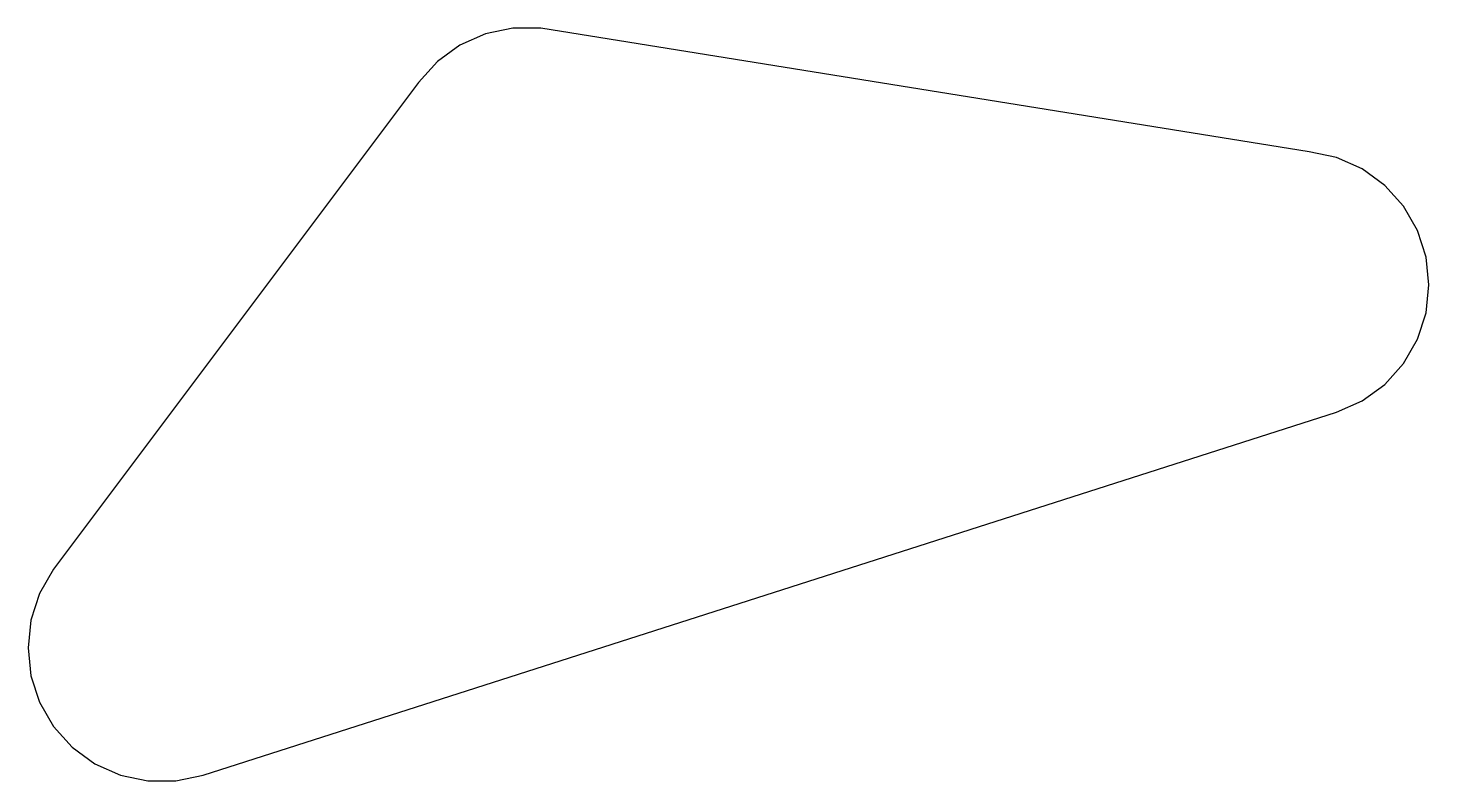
# Model space of a CAD drawing. Header units: metres. Extents: x -20.5 to 37.1, y -25.5 to 5.5.
import ezdxf

# ---------------------------------------------------------------- set-up
doc = ezdxf.new("R2010")
doc.units = ezdxf.units.M

msp = doc.modelspace()

# ---------------------------------------------------------------- linework, layer by layer
for p, q in [((-1.69959, 5.23081), (-2.75, 4.76314)), ((-0.574907, 5.46987), (-1.69959, 5.23081)), ((0.574907, 5.46987), (-0.574907, 5.46987)), ((32.1431, 0.385396), (0.574907, 5.46987)), ((-2.75, 4.76314), (-3.68022, 4.0873)), ((-3.68022, 4.0873), (-4.44959, 3.23282)), ((-4.44959, 3.23282), (-19.4496, -16.7672)), ((33.2678, 0.146336), (32.1431, 0.385396)), ((34.3182, -0.321335), (33.2678, 0.146336)), ((35.2485, -0.997178), (34.3182, -0.321335)), ((36.0178, -1.85166), (35.2485, -0.997178)), ((36.5927, -2.84742), (36.0178, -1.85166)), ((36.948, -3.94096), (36.5927, -2.84742)), ((37.0682, -5.08447), (36.948, -3.94096)), ((36.948, -6.22799), (37.0682, -5.08447)), ((36.5927, -7.32153), (36.948, -6.22799)), ((36.0178, -8.31729), (36.5927, -7.32153)), ((35.2485, -9.17177), (36.0178, -8.31729)), ((34.3182, -9.84761), (35.2485, -9.17177)), ((-13.3004, -25.2308), (33.2678, -10.3153)), ((33.2678, -10.3153), (34.3182, -9.84761)), ((-19.4496, -16.7672), (-20.0245, -17.7629)), ((-20.0245, -17.7629), (-20.3798, -18.8565)), ((-20.3798, -18.8565), (-20.5, -20)), ((-20.5, -20), (-20.3798, -21.1435)), ((-20.3798, -21.1435), (-20.0245, -22.2371)), ((-20.0245, -22.2371), (-19.4496, -23.2328)), ((-19.4496, -23.2328), (-18.6802, -24.0873)), ((-18.6802, -24.0873), (-17.75, -24.7631)), ((-17.75, -24.7631), (-16.6996, -25.2308)), ((-16.6996, -25.2308), (-15.5749, -25.4699)), ((-14.4251, -25.4699), (-13.3004, -25.2308)), ((-15.5749, -25.4699), (-14.4251, -25.4699))]:
    msp.add_line(p, q)

doc.saveas('drawing.dxf')
